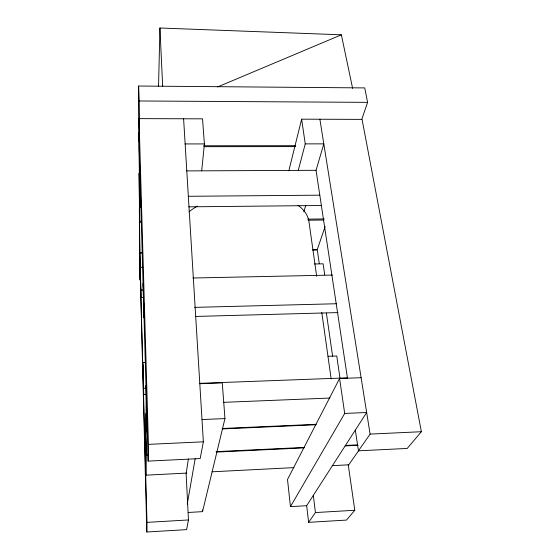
<?xml version="1.0" encoding="UTF-8"?>
<svg xmlns="http://www.w3.org/2000/svg" width="560" height="560" viewBox="0 0 560 560"><rect width="100%" height="100%" fill="white"/><g stroke="black" fill="none" stroke-linecap="round" stroke-linejoin="round"><path stroke-width="0.84" d="M143.003 365.015L143.227 377.58M143.101 283.423L143.927 317.835L143.808 303.45M146.3 394.401L143.689 394.499L143.01 362.551L145.628 362.46M145.852 413.406L145.628 437.157L146.111 455L147.861 454.916M145.88 475.174L146.111 455.476L145.621 437.654L145.88 475.174L186.802 473.088M146.111 455L146.118 385.35L146.447 396.711M146.384 431.851L146.594 401.954M188.363 459.025L186.13 473.711L188.454 519.96L186.606 529.627L146.804 532L146.986 522.368L139.748 253.127L142.478 253.05M183.603 118.776L203.357 441.819L200.165 458.563L148.127 461.104L148.442 444.36L139.013 118.629L202.524 118.839L204.4 143.927L201.705 170.835M158.536 86.471L159.929 28L341.369 34.804L352.632 88.417M187.271 504.042L195.181 458.661M188.286 512.463L202.531 511.651L224.952 418.579L222.285 382.886L199.801 383.726M288.827 170.821L301.63 119.175L362.054 119.378L421.379 431.718L407.204 448.441L358.449 450.821L355.32 430.122M298.256 170.387L305.249 143.878L301.63 119.175M303.828 211.862L305.795 205.177M347.522 378.539L316.043 170.303L323.813 143.871L305.249 143.878M325.143 226.534L317.282 249.515L312.914 249.585M361.732 119.511L367.591 102.361L364.756 87.913L138.621 86.03L139.153 141.673M361.109 377.699L339.584 378.504L287.511 479.5L290.444 506.632L306.663 505.708L366.66 412.496L344.701 413.441L290.444 506.632M348.194 464.429L354.795 510.272L346.486 520.079L308.616 522.34L315.427 512.561L313.334 495.348M358.449 450.821L370.104 434.091L319.879 119.238M358.589 450.723L348.761 464.821L332.22 465.668M217.616 86.94L341.369 34.804M146.986 522.368L188.454 519.96M315.427 512.561L354.795 510.272M212.058 471.8L293.902 467.621M216.027 451.647L304.297 447.412M345.373 445.445L357.609 444.857M146.111 455.476L147.854 455.392M216.79 452.081L304.052 447.895M345.065 445.921L358.155 445.298M148.442 444.36L203.357 441.819M370.104 434.091L421.379 431.718M222.341 428.932L315.763 424.774M201.999 419.559L224.952 418.579M222.159 428.491L316.232 424.312M223.503 402.346L329.987 398.048M199.304 383.362L347.536 377.832M143.703 388.262L146.328 388.164M328.02 356.293L336.749 355.999L340.011 378.266M195.51 316.442L338.009 312.592M194.53 307.377L336.672 303.737M143.535 297.479L140.938 297.542L140.917 290.115L143.542 290.059M192.829 278.019L332.409 275.072M140.336 275.009L140.301 267.344L142.898 267.288M314.419 263.984L323.106 263.816L324.723 274.855M142.478 252.49L139.853 252.532L139.125 173.166L139.692 221.207L141.442 221.186M312.732 250.138L317.317 250.082L319.27 263.683M307.629 219.149L324.254 218.946M139.692 222.299L141.442 222.278M308.182 220.206L323.897 220.01M188.748 206.843L321.734 205.492M188.251 196.294L319.802 195.174M186.627 170.905L316.043 170.303M185.136 143.934L204.4 143.927M203.777 145.754L295.281 145.684M203.952 146.692L295.694 146.608M138.621 86.03L139.055 100.975L367.591 102.361M339.584 378.504L344.701 413.441M326.389 313.068L332.619 356.314M316.666 276.227L308.868 221.011A66.493 35.427 -5.5 0 0 298.004 205.282M321.783 312.459L331.163 378.889M306.663 505.708L308.616 522.34M202.426 509.929L202.531 511.651M159.929 28L162.666 86.177M143.234 283.423L143.633 297.353M148.127 461.104L139.16 146.419L139.013 118.629M140.301 267.344L140.917 290.115M143.437 385.196L143.689 394.499M146.804 532L139.748 253.127M139.055 100.975L139.16 120.806M139.3 146.755L139.503 185.759L138.887 132.363M139.328 208.992L140 280.056L139.51 240.282M139.867 171.122L140.63 207.333L140.595 196.7M188.916 211.89A66.493 35.427 -5.5 0 1 197.372 206.101"/></g></svg>
